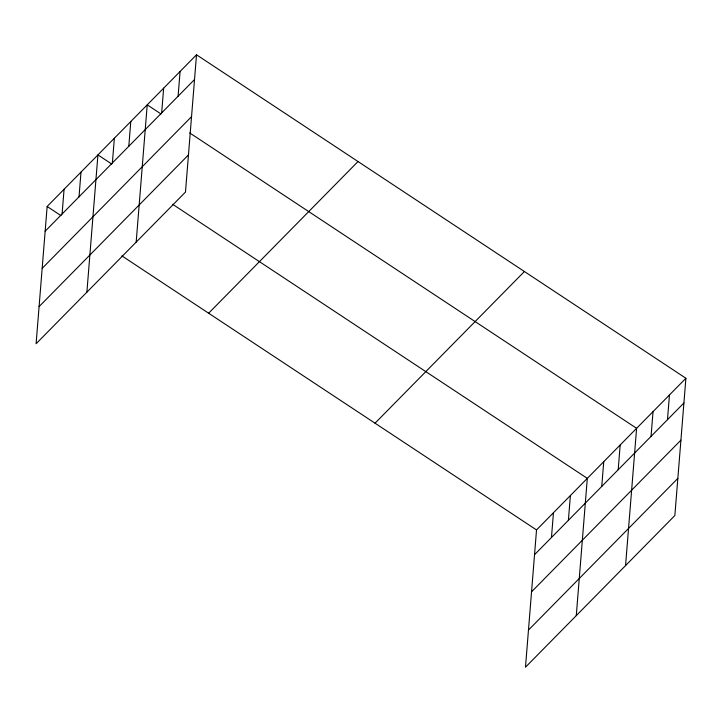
<?xml version="1.0" encoding="UTF-8"?>
<svg xmlns="http://www.w3.org/2000/svg" width="722" height="722" viewBox="0 0 722 722"><rect width="100%" height="100%" fill="white"/><g stroke="black" fill="none" stroke-linecap="round" stroke-linejoin="round"><path stroke-width="1.08" d="M196.519 54.791L47.147 206.474L36.1 343.744L185.473 192.061L196.519 54.791L685.9 378.256L674.853 515.526L525.481 667.209L536.527 529.939L685.9 378.256M62.083 214.037L64.078 189.281M79.014 196.844L80.999 172.098M86.884 292.166L97.93 154.905L111.775 164.056M112.37 162.964L114.365 138.218M128.805 146.277L130.79 121.531M136.178 242.114L147.225 104.843L161.069 113.995M161.665 112.912L163.65 88.165M178.09 96.225L180.085 71.478M551.464 537.502L553.458 512.755M568.394 520.309L570.389 495.563M576.273 615.64L587.311 478.37L172.684 204.308M601.751 486.429L603.745 461.683M618.185 469.751L620.18 444.996M625.559 565.579L636.605 428.317L189.678 132.902M651.045 436.377L653.04 411.63M667.48 419.69L669.465 394.943M45.152 231.22L194.525 79.537M42.165 268.358L191.538 116.666M39.087 306.606L188.46 154.923M208.64 313.222L358.013 161.538M375.034 423.2L524.407 271.517M534.533 554.695L683.905 403.011M531.545 591.823L680.918 440.14M528.468 630.08L677.841 478.397M47.147 206.474L60.991 215.625M121.892 255.886L536.527 529.939"/></g></svg>
